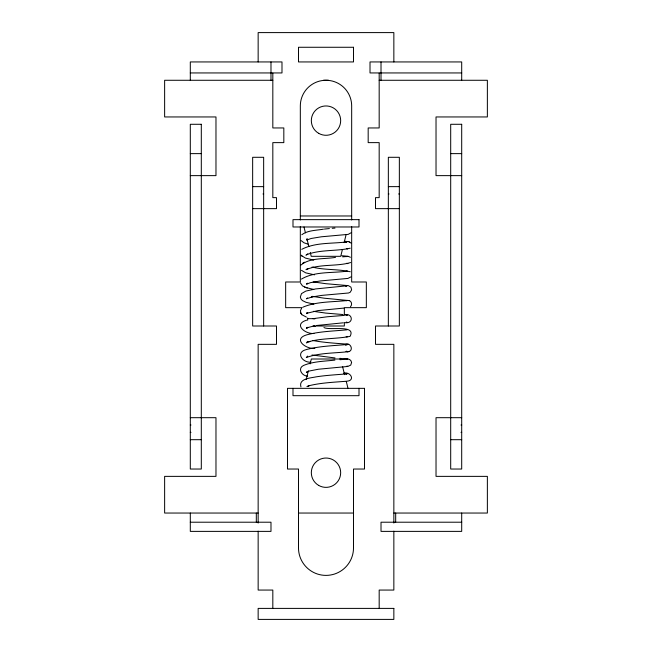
<?xml version="1.0" encoding="UTF-8"?>
<svg xmlns="http://www.w3.org/2000/svg" width="652" height="652" viewBox="0 0 652 652"><rect width="100%" height="100%" fill="white"/><g stroke="black" fill="none" stroke-linecap="round" stroke-linejoin="round"><path stroke-width="0.98" d="M351.591 362.447L350.752 365.096L347.76 366.457L318.396 369.236L309.341 371.004L306.367 372.455L307.271 371.453M307.524 341.835L307.597 341.371L306.383 342.919L309.83 341.461L308.698 341.754C322.169 337.972 336.562 339.056 350.083 336.359C356.514 324.183 329.423 330.817 323.954 327.516M350.442 306.709C352.406 304.94 351.746 301.257 349.146 300.548M342.43 249.471L340.735 256.317L311.216 256.317L310.295 252.405M344.126 242.625L346.065 234.802M306.195 379.545L308.396 370.743M310.107 363.897L311.33 359.007L340.67 359.007M307.133 327.793L307.369 327.32L306.358 328.355L307.923 327.377L306.79 327.834L314.142 325.918M307.418 356.554L307.679 356.09L306.301 357.524C319.48 352.773 333.873 353.286 347.655 351.746M306.758 254.842L307.092 254.362M301.55 308.339L300.433 310.735L300.988 313.457M307.402 312.528L306.611 313.62L307.76 312.65L306.587 313.351L318.013 310.588L343.791 308.094M307.149 283.661L307.508 283.188L306.497 284.199L310.433 282.666L320.303 280.939L347.915 278.428L350.849 276.921M300.971 265.038C310.303 257.385 324.158 259.366 335.511 257.369M301.444 279.097C314.924 271.053 332.21 273.367 347.377 271.085L346.163 271.452M307.141 239.618L307.63 239.145L306.676 240.042L311.134 238.485L321.322 236.798L348.201 234.378L350.947 232.829M301.819 234.72C307.907 230.205 316.253 230.482 323.449 229.17M306.587 269.545L308.005 268.575L305.984 269.683C320.018 263.652 336.424 266.733 350.637 262.544M306.97 298.502L307.524 298.021L306.489 298.803L312.235 296.888L311.338 297.076L321.786 295.389L348.559 292.993L350.181 292.283L351.624 289.871L350.931 287.149L348.396 285.633L325.853 283.702L313.139 281.892M301.746 249.341C315.34 242.218 331.819 243.84 346.75 241.908L345.438 242.014L346.864 241.851M305.918 255.185L307.777 253.881M350.23 248.2C336.09 251.419 320.515 249.374 306.644 254.671M302.993 307.133C316.945 301.281 332.707 302.186 347.549 300.466M345.601 345.234L347.948 344.419C334.077 345.739 319.953 345.976 306.416 349.553C295.12 352.259 302.283 362.74 310.768 362.202M302.471 263.392L304.639 262.202M346 374.264L347.108 373.824C336.807 374.753 326.448 375.226 316.22 376.84C310.865 378.021 298.298 378.502 300.947 386.938M306.905 386.587L309.301 385.617L308.127 385.951C320.817 382.691 334.011 382.276 347.011 381.192C355.78 380.418 350.124 371.102 343.637 373.246M345.804 286.399L347.149 285.772L315.552 288.942L305.812 291.094L301.501 293.62L300.352 296.962L300.931 298.885L302.389 300.539L306.008 302.3L313.856 304.134M347.06 351.835C354.411 351.901 351.273 342.064 345.022 343.979C334.305 343.188 323.531 342.52 312.96 340.515M306.66 320.165C292.805 324.297 305.34 334.362 313.938 333.457M346.326 315.405L347.418 315.103L345.78 315.283M346.562 256.627L347.703 256.423L342.634 256.847M346.342 359.423L347.785 359.048L339.969 359.717M347.157 329.798C333.685 331.126 319.977 331.33 306.815 334.826C292.243 339.016 306.171 349.545 314.843 348.307M346.122 300.719L348.013 300.385M312.96 318.681L327.247 316.774L344.411 315.389M316.652 325.487L343.319 322.813M348.372 351.64L349.007 351.55M324.443 229.064L329.374 228.559M332.243 228.298L334.998 228.07M334.916 360.1C324.403 361.314 313.359 361.33 303.473 365.479C297.141 368.502 302.072 376.237 307.695 376.09M345.055 322.691C353.767 323.995 353.034 313.025 344.721 314.671M190.302 72.942L281.99 72.942L281.99 61.94L190.302 61.94L190.302 80.277M461.697 72.942L370.01 72.942L370.01 61.94L461.697 61.94L461.697 80.277M272.821 80.277L164.63 80.277L164.63 116.952L215.975 116.952L215.975 175.632L190.302 175.632M323.457 80.277L328.543 80.277M379.179 80.277L487.37 80.277L487.37 116.952L436.025 116.952L436.025 175.632L461.697 175.632M190.302 153.627L201.305 153.627M450.695 153.627L461.697 153.627M252.65 186.635L263.652 186.635M388.347 186.635L399.35 186.635M262.968 193.97L263.652 193.97M388.347 193.97L389.032 193.97M398.665 193.97L399.35 193.97M252.65 208.64L276.489 208.64L276.489 197.637L272.821 197.637L272.821 142.625L283.824 142.625L283.824 127.955L272.821 127.955L272.821 73.114M399.35 208.64L375.511 208.64L375.511 197.637L379.179 197.637L379.179 142.625L368.176 142.625L368.176 127.955L379.179 127.955L379.179 73.114M300.327 215.975L351.672 215.975M302.161 307.662L285.657 307.662L285.657 281.99L300.327 281.99L300.327 226.57M307.662 318.665L313.164 318.665M314.541 326L344.337 326L344.337 322.561M190.302 417.688L215.975 417.688L215.975 476.367L164.63 476.367L164.63 513.043L258.151 513.043M461.697 417.688L436.025 417.688L436.025 476.367L487.37 476.367L487.37 513.043L393.849 513.043M190.302 425.022L190.987 425.022M461.013 425.022L461.697 425.022M190.302 432.357L190.987 432.357M461.013 432.357L461.697 432.357M190.302 439.692L201.305 439.692M450.695 439.692L461.697 439.692M298.575 513.043L353.425 513.043M190.302 522.211L270.987 522.211L270.987 531.38L190.302 531.38L190.302 513.043M461.697 522.211L381.012 522.211L381.012 531.38L461.697 531.38L461.697 513.043M343.099 314.549L325.601 313.074L313.449 311.314M341.827 255.739L347.932 256.26L350.417 257.271M339.928 358.315C343.645 359.325 350.711 357.06 351.615 362.536M344.908 241.281L348.347 241.647M335.014 357.94L311.99 354.998M346.082 351.412L347.655 351.591L346.228 351.232M346.489 263.416L347.866 263.595L346.53 263.327M346.88 366.122L347.703 366.212M346.139 336.734L347.263 336.897M349.513 300.637L324.28 298.2L312.202 296.35M346.717 248.787L347.638 248.95M346.293 322.039L346.986 322.194M313.058 318.624L314.875 318.926M314.533 274.842L305.666 272.838L301.46 270.311M313.082 325.91L315.552 326.359M313.718 260.099L305.421 258.078L301.615 255.665M313.742 289.439L306.212 287.63M312.055 267.051L314.191 267.491L313.359 267.336C325.446 270.148 338.347 268.999 350.271 271.762M308.29 244.288L303.954 242.764L301.2 240.645M349.48 242.006L350.898 243.057M348.078 241.566L349.765 242.096M300.442 282.96L302.487 285.902L305.723 287.459M304.582 287.067L307.263 287.98M306.407 317.1L301.77 314.663L300.588 312.821M301.216 255.128L302.072 256.269M301.379 314.052L301.77 314.663M342.626 366.832L344.582 374.655M346.293 381.502L348.005 388.347M303.995 226.977L305.446 232.845M306.905 238.713L308.844 246.537M395.682 513.043L395.682 522.211M393.849 61.94L393.849 32.6L258.151 32.6L258.151 61.94M393.849 523.043L393.849 344.337L375.511 344.337L375.511 326L399.35 326L399.35 157.295L388.347 157.295L388.347 326M393.849 531.168L393.849 590.06L379.179 590.06L379.179 608.397M381.012 61.94L381.012 80.277M359.007 388.347L359.007 395.682L292.993 395.682L292.993 388.347M351.672 219.977L351.672 105.95A25.672 25.672 0 0 0 326 80.277A25.672 25.672 0 0 0 300.327 105.95L300.327 219.977M351.672 226.57L351.672 281.99L366.342 281.99L366.342 307.662L344.337 307.662L344.337 314.541M307.662 317.98L307.662 320.271M272.821 608.397L272.821 590.06L258.151 590.06L258.151 531.168M270.987 61.94L270.987 80.277M263.652 326L263.652 157.295L252.65 157.295L252.65 326L276.489 326L276.489 344.337L258.151 344.337L258.151 523.043M256.317 513.043L256.317 522.211M353.506 47.27L298.494 47.27L298.494 61.94L353.506 61.94L353.506 47.27M201.305 124.287L190.302 124.287L190.302 469.032L201.305 469.032L201.305 124.287M461.697 124.287L450.695 124.287L450.695 469.032L461.697 469.032L461.697 124.287M359.007 219.642L292.993 219.642L292.993 226.977L359.007 226.977L359.007 219.642M364.509 388.347L287.491 388.347L287.491 469.032L298.494 469.032L298.494 547.884A27.506 27.506 0 0 0 326 575.39A27.506 27.506 0 0 0 353.506 547.884L353.506 469.032L364.509 469.032L364.509 388.347M393.849 608.397L258.151 608.397L258.151 619.4L393.849 619.4L393.849 608.397M318.665 485.406A14.67 14.67 0 0 0 340.67 472.7A14.67 14.67 0 0 0 318.665 459.994A14.67 14.67 0 0 0 318.665 485.406M318.665 133.326A14.67 14.67 0 0 0 340.67 120.62A14.67 14.67 0 0 0 318.665 107.914A14.67 14.67 0 0 0 318.665 133.326"/></g></svg>
